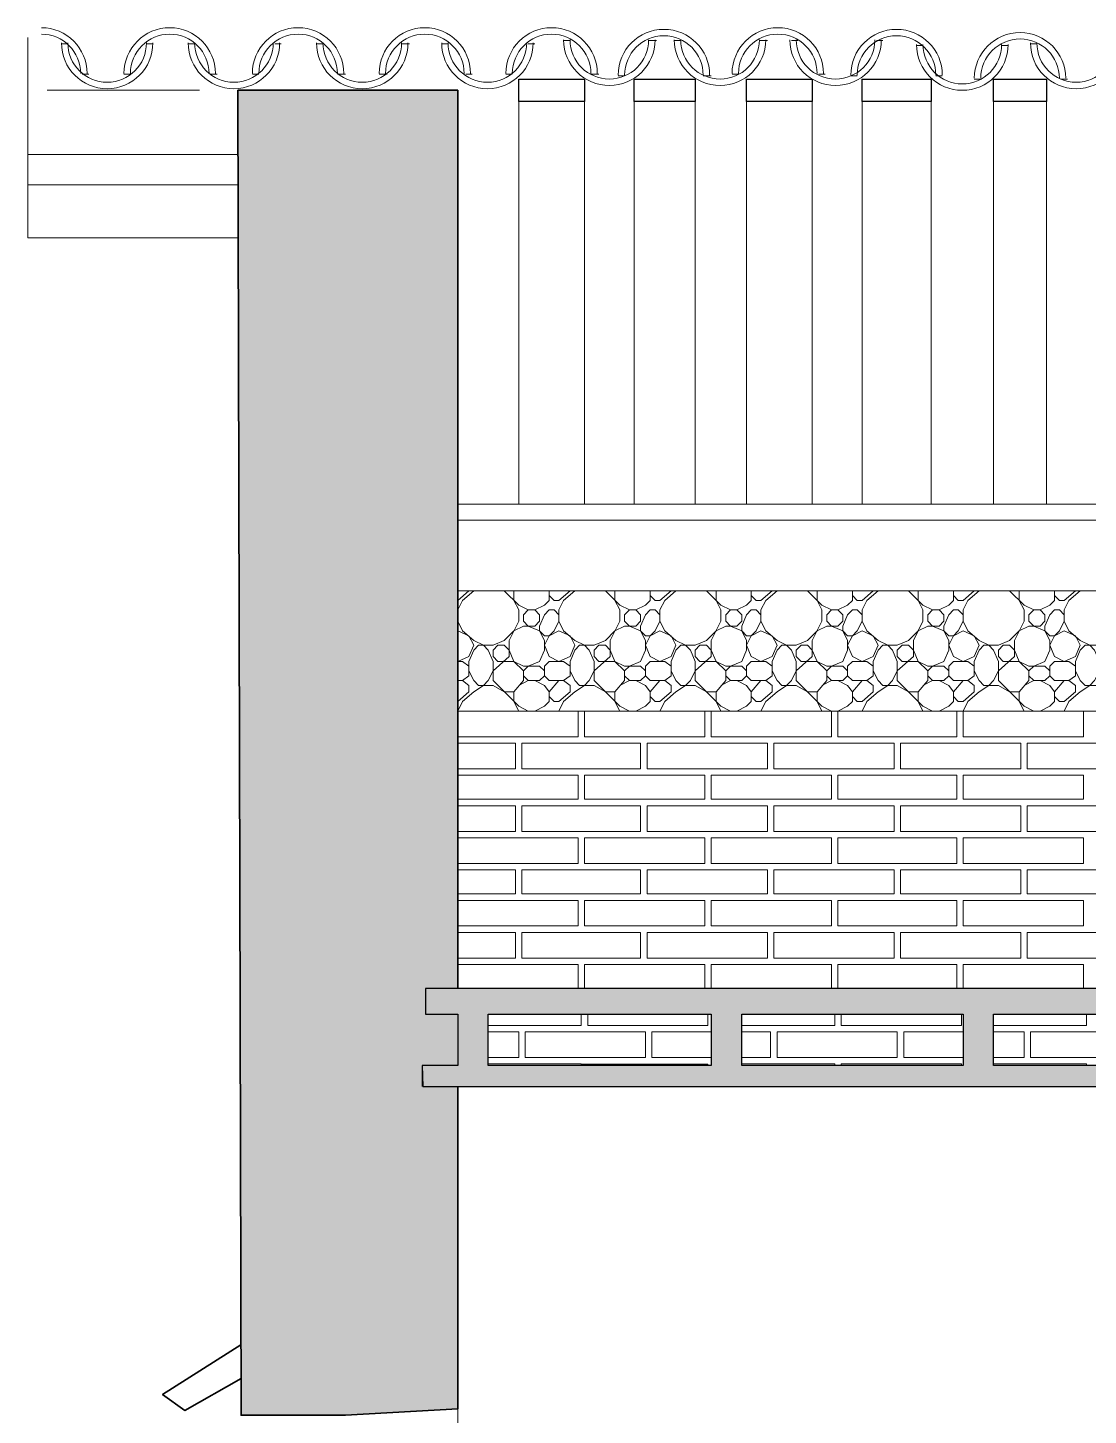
# Model space of a CAD drawing. Header units: millimetres. Extents: x 522330 to 539110, y -796875 to -790495.
# Drawn here: x 522626 to 524726, y -793246 to -790498 of the extents above; entities that cross this region are included whole.
import ezdxf

# ---------------------------------------------------------------- set-up
doc = ezdxf.new("R2010")
doc.units = ezdxf.units.MM
for name, color, linetype, lineweight in [('A-ALV-___-___-EXI', 250, 'Continuous', 35), ('A-COB-___-___-EXI', 250, 'Continuous', 25), ('A-JAN-___-___-EXI', 250, 'Continuous', 25), ('A-PIS-___-___-EXI', 250, 'Continuous', 25)]:
    doc.layers.add(name, color=color, linetype=linetype, lineweight=lineweight)

msp = doc.modelspace()

# ---------------------------------------------------------------- hatches: boundary and pattern name
at = {"layer": 'A-ALV-___-___-EXI'}
h = msp.add_hatch(color=11, dxfattribs=at)
h.paths.add_polyline_path([(536442.5, -795696.4), (536884.2, -795696.4), (536884.2, -794733.6), (536690.3, -794733.6), (536442.5, -794743.1), (536442.5, -795693.3)])
h.paths.add_polyline_path([(523051.7, -795674.2), (523493.4, -795674.2), (523477.5, -794733.6), (523258.2, -794679.6), (523051.7, -794679.6), (523051.7, -794983.5)])
h.paths.add_polyline_path([(523255.1, -793246.4), (523477.5, -793233.7), (523477.5, -792595), (523407.6, -792595), (523408.1, -792553.7), (523477.5, -792553.7), (523477.5, -792452), (523413.9, -792452), (523413.9, -792401.2), (523477.5, -792401.2), (523477.5, -790621.7), (523042.2, -790621.7), (523048.5, -793246.4)])
h.paths.add_polyline_path([(536687.2, -793230.6), (536884.2, -793230.6), (536861.9, -790618.5), (536480.6, -790618.5), (536480.6, -792401.2), (536560.1, -792401.2), (536560.1, -792452), (536455.2, -792452), (536455.2, -792553.7), (536556.9, -792553.7), (536556.9, -792595), (536442.5, -792595), (536442.5, -793122.5), (536684, -793132)])
h.paths.add_polyline_path([(531977.8, -793192.4), (532213, -793192.4), (532422.7, -793176.5), (532422.7, -792595), (532324.2, -792595), (532324.9, -792553.7), (532394.1, -792553.7), (532394.1, -792452), (532327.4, -792452), (532327.5, -792401.2), (532394.1, -792401.2), (532394.1, -790643.9), (531984.2, -790643.9), (531979.5, -792538.7)])
h.paths.add_polyline_path([(527970.8, -793182.9), (527970.8, -792595), (527865.9, -792595), (527865.9, -792553.7), (527869.1, -792553.7), (527869.1, -792404.4), (527935.8, -792404.4), (527929.4, -790643.9), (527548.1, -790643.9), (527532.2, -792401.2), (527593.2, -792401.2), (527592.6, -792452), (527541.8, -792452), (527541.8, -792553.7), (527602.1, -792553.7), (527602.1, -792595), (527532.2, -792595), (527532.2, -793170.2), (527726.1, -793182.9)])
at = {"layer": 'A-PIS-___-___-EXI', "true_color": 0xc19a82}
h = msp.add_hatch(color=33, dxfattribs=at)
h.paths.add_polyline_path([(527602.1, -792595), (527602.1, -792553.7), (527541.8, -792553.7), (527541.8, -792452), (527593.2, -792452), (527593.2, -792401.2), (523413.9, -792401.2), (523413.9, -792452), (523477.5, -792452), (523477.5, -792553.7), (523407.4, -792553.7), (523408.1, -792595), (527488.6, -792595)])
h.paths.add_polyline_path([(523979.6, -792553.7), (523537.9, -792553.7), (523537.9, -792452), (523979.6, -792452), (523979.6, -792538.7)])
h.paths.add_polyline_path([(524538.9, -792553.7), (524538.9, -792452), (524980.6, -792452), (524980.6, -792553.7), (524977.1, -792553.7)])
h.paths.add_polyline_path([(524040, -792553.7), (524040, -792452), (524478.5, -792452), (524478.5, -792553.7)])
h.paths.add_polyline_path([(526041.9, -792553.7), (526041.9, -792452), (526480.4, -792452), (526480.4, -792553.7)])
h.paths.add_polyline_path([(527042.9, -792553.7), (527042.9, -792452), (527481.4, -792452), (527481.4, -792553.7)])
h.paths.add_polyline_path([(526540.8, -792553.7), (526540.8, -792452), (526982.5, -792452), (526982.5, -792553.7)])
h.paths.add_polyline_path([(525479.4, -792553.7), (525040.9, -792553.7), (525040.9, -792452), (525479.4, -792452), (525479.4, -792538.7)])
h.paths.add_polyline_path([(525981.5, -792553.7), (525539.8, -792553.7), (525539.8, -792452), (525981.5, -792452), (525981.5, -792538.7)])

# ---------------------------------------------------------------- linework, layer by layer
at = {"layer": 'A-ALV-___-___-EXI', "color": 18, "lineweight": 9}
msp.add_line((523477.5, -791613.1), (525943.4, -791613.1), dxfattribs=at)
at = {"layer": 'A-ALV-___-___-EXI', "color": 251, "lineweight": 9}
for p, q in [((523477.5, -791632.2), (523499.7, -791613.1)), ((523817.5, -791651.2), (523830.2, -791651.2)), ((524017.7, -791651.2), (524030.4, -791651.2)), ((523598.3, -791800.6), (523617.3, -791791.1)), ((523798.4, -791800.6), (523817.5, -791791.1)), ((523998.6, -791800.6), (524017.7, -791791.1)), ((524198.8, -791800.6), (524217.9, -791791.1)), ((524399, -791800.6), (524418.1, -791791.1)), ((524599.2, -791800.6), (524618.3, -791791.1))]:
    msp.add_line(p, q, dxfattribs=at)
at = {"layer": 'A-ALV-___-___-EXI', "color": 252, "lineweight": 9}
msp.add_line((523537.9, -792550.5), (523722.2, -792550.5), dxfattribs=at)
at = {"layer": 'A-ALV-___-___-EXI'}
for points in [[(523477.5, -792401.2), (523477.5, -790621.7), (523042.2, -790621.7), (523048.5, -793246.4), (523255.1, -793246.4)], [(523255.1, -793246.4), (523477.5, -793233.7), (523477.5, -792595)]]:
    msp.add_lwpolyline(points, dxfattribs=at)
at = {"layer": 'A-ALV-___-___-EXI', "color": 251, "lineweight": 9, "flags": 128}
for points in [[(523477.5, -791651.2), (523487, -791632.2), (523509.3, -791613.1)], [(525943.4, -791851.4), (523477.5, -791851.4), (523487, -791832.4), (523509.3, -791813.3), (523528.3, -791800.6), (523537.9, -791791.1), (523547.4, -791772), (523579.2, -791743.4), (523579.2, -791711.6), (523598.3, -791673.5), (523598.3, -791651.2), (523588.7, -791632.2), (523588.7, -791613.1)], [(523569.7, -791613.1), (523598.3, -791641.7), (523617.3, -791651.2), (523630, -791651.2), (523649.1, -791641.7), (523658.6, -791632.2), (523658.6, -791613.1)], [(523607.8, -791781.5), (523617.3, -791791.1), (523639.6, -791791.1), (523649.1, -791781.5), (523658.6, -791791.1), (523687.2, -791791.1), (523699.9, -791781.5), (523699.9, -791752.9), (523709.5, -791730.7), (523719, -791721.2), (523747.6, -791721.2), (523769.9, -791711.6), (523788.9, -791692.6), (523808, -791683), (523830.2, -791683), (523839.8, -791673.5), (523839.8, -791660.8), (523830.2, -791651.2), (523849.3, -791641.7), (523858.8, -791632.2), (523858.8, -791613.1)], [(523677.7, -791660.8), (523668.2, -791651.2), (523658.6, -791651.2), (523649.1, -791660.8), (523639.6, -791683), (523639.6, -791692.6), (523649.1, -791702.1), (523658.6, -791702.1), (523668.2, -791692.6), (523677.7, -791673.5), (523677.7, -791651.2), (523687.2, -791632.2), (523709.5, -791613.1)], [(523658.6, -791622.6), (523668.2, -791632.2), (523677.7, -791632.2), (523699.9, -791613.1)], [(523677.7, -791851.4), (523687.2, -791832.4), (523709.5, -791813.3), (523728.5, -791800.6), (523738.1, -791791.1), (523747.6, -791772), (523779.4, -791743.4), (523779.4, -791711.6), (523798.4, -791673.5), (523798.4, -791651.2), (523788.9, -791632.2), (523788.9, -791613.1)], [(523788.9, -791813.3), (523808, -791791.1), (523808, -791772), (523817.5, -791762.5), (523839.8, -791752.9), (523849.3, -791730.7), (523849.3, -791711.6), (523839.8, -791692.6), (523817.5, -791683), (523808, -791673.5), (523808, -791660.8), (523817.5, -791651.2), (523798.4, -791641.7), (523769.9, -791613.1)], [(523808, -791781.5), (523817.5, -791791.1), (523839.8, -791791.1), (523849.3, -791781.5), (523858.8, -791791.1), (523887.4, -791791.1), (523900.1, -791781.5), (523900.1, -791752.9), (523909.7, -791730.7), (523919.2, -791721.2), (523947.8, -791721.2), (523970, -791711.6), (523989.1, -791692.6), (524008.2, -791683), (524030.4, -791683), (524040, -791673.5), (524040, -791660.8), (524030.4, -791651.2), (524049.5, -791641.7), (524059, -791632.2), (524059, -791613.1)], [(523909.7, -791613.1), (523887.4, -791632.2), (523877.9, -791651.2), (523877.9, -791673.5), (523868.4, -791692.6), (523858.8, -791702.1), (523849.3, -791702.1), (523839.8, -791692.6), (523839.8, -791683), (523849.3, -791660.8), (523858.8, -791651.2), (523868.4, -791651.2), (523877.9, -791660.8)], [(523858.8, -791622.6), (523868.4, -791632.2), (523877.9, -791632.2), (523900.1, -791613.1)], [(523877.9, -791851.4), (523887.4, -791832.4), (523909.7, -791813.3), (523928.7, -791800.6), (523938.3, -791791.1), (523947.8, -791772), (523979.6, -791743.4), (523979.6, -791711.6), (523998.6, -791673.5), (523998.6, -791651.2), (523989.1, -791632.2), (523989.1, -791613.1)], [(523989.1, -791813.3), (524008.2, -791791.1), (524008.2, -791772), (524017.7, -791762.5), (524040, -791752.9), (524049.5, -791730.7), (524049.5, -791711.6), (524040, -791692.6), (524017.7, -791683), (524008.2, -791673.5), (524008.2, -791660.8), (524017.7, -791651.2), (523998.6, -791641.7), (523970, -791613.1)], [(524109.9, -791613.1), (524087.6, -791632.2), (524078.1, -791651.2), (524078.1, -791673.5), (524068.6, -791692.6), (524059, -791702.1), (524049.5, -791702.1), (524040, -791692.6), (524040, -791683), (524049.5, -791660.8), (524059, -791651.2), (524068.6, -791651.2), (524078.1, -791660.8)], [(524059, -791622.6), (524068.6, -791632.2), (524078.1, -791632.2), (524100.3, -791613.1)], [(524078.1, -791851.4), (524087.6, -791832.4), (524109.9, -791813.3), (524128.9, -791800.6), (524138.5, -791791.1), (524148, -791772), (524179.8, -791743.4), (524179.8, -791711.6), (524198.8, -791673.5), (524198.8, -791651.2), (524189.3, -791632.2), (524189.3, -791613.1)], [(524310.1, -791613.1), (524287.8, -791632.2), (524278.3, -791651.2), (524278.3, -791673.5), (524268.7, -791692.6), (524259.2, -791702.1), (524249.7, -791702.1), (524240.1, -791692.6), (524217.9, -791683), (524208.4, -791673.5), (524208.4, -791660.8), (524217.9, -791651.2), (524198.8, -791641.7), (524170.2, -791613.1)], [(524217.9, -791651.2), (524230.6, -791651.2), (524249.7, -791641.7), (524259.2, -791632.2), (524259.2, -791613.1)], [(524249.7, -791781.5), (524259.2, -791791.1), (524287.8, -791791.1), (524300.5, -791781.5), (524300.5, -791752.9), (524310.1, -791730.7), (524319.6, -791721.2), (524348.2, -791721.2), (524370.4, -791711.6), (524389.5, -791692.6), (524408.6, -791683), (524430.8, -791683), (524440.3, -791673.5), (524440.3, -791660.8), (524430.8, -791651.2), (524449.9, -791641.7), (524459.4, -791632.2), (524459.4, -791613.1)], [(524259.2, -791622.6), (524268.7, -791632.2), (524278.3, -791632.2), (524300.5, -791613.1)], [(524278.3, -791851.4), (524287.8, -791832.4), (524310.1, -791813.3), (524329.1, -791800.6), (524338.7, -791791.1), (524348.2, -791772), (524380, -791743.4), (524380, -791711.6), (524399, -791673.5), (524399, -791651.2), (524389.5, -791632.2), (524389.5, -791613.1)], [(524430.8, -791651.2), (524418.1, -791651.2), (524399, -791641.7), (524370.4, -791613.1)], [(524478.5, -791660.8), (524468.9, -791651.2), (524459.4, -791651.2), (524449.9, -791660.8), (524440.3, -791683), (524440.3, -791692.6), (524449.9, -791702.1), (524459.4, -791702.1), (524468.9, -791692.6), (524478.5, -791673.5), (524478.5, -791651.2), (524488, -791632.2), (524510.3, -791613.1)], [(524459.4, -791622.6), (524468.9, -791632.2), (524478.5, -791632.2), (524500.7, -791613.1)], [(524716.8, -791851.4), (524716.8, -791902.3), (524478.5, -791902.3), (524478.5, -791851.4), (524488, -791832.4), (524510.3, -791813.3), (524529.3, -791800.6), (524538.9, -791791.1), (524548.4, -791772), (524580.2, -791743.4), (524580.2, -791711.6), (524599.2, -791673.5), (524599.2, -791651.2), (524589.7, -791632.2), (524589.7, -791613.1)], [(524570.6, -791613.1), (524599.2, -791641.7), (524618.3, -791651.2), (524631, -791651.2), (524650.1, -791641.7), (524659.6, -791632.2), (524659.6, -791613.1)], [(524608.8, -791781.5), (524618.3, -791791.1), (524640.5, -791791.1), (524650.1, -791781.5), (524659.6, -791791.1), (524688.2, -791791.1), (524700.9, -791781.5), (524700.9, -791752.9), (524710.4, -791730.7), (524720, -791721.2), (524748.6, -791721.2), (524770.8, -791711.6), (524789.9, -791692.6), (524809, -791683), (524831.2, -791683), (524840.7, -791673.5), (524840.7, -791660.8), (524831.2, -791651.2), (524850.3, -791641.7), (524859.8, -791632.2), (524859.8, -791613.1)], [(524678.7, -791660.8), (524669.1, -791651.2), (524659.6, -791651.2), (524650.1, -791660.8), (524640.5, -791683), (524640.5, -791692.6), (524650.1, -791702.1), (524659.6, -791702.1), (524669.1, -791692.6), (524678.7, -791673.5), (524678.7, -791651.2), (524688.2, -791632.2), (524710.4, -791613.1)], [(524659.6, -791622.6), (524669.1, -791632.2), (524678.7, -791632.2), (524700.9, -791613.1)], [(524678.7, -791851.4), (524688.2, -791832.4), (524710.4, -791813.3), (524729.5, -791800.6), (524739, -791791.1), (524748.6, -791772), (524780.4, -791743.4), (524780.4, -791711.6), (524799.4, -791673.5), (524799.4, -791651.2), (524789.9, -791632.2), (524789.9, -791613.1)], [(523477.5, -791791.1), (523487, -791791.1), (523499.7, -791781.5), (523499.7, -791752.9), (523509.3, -791730.7), (523518.8, -791721.2), (523547.4, -791721.2), (523569.7, -791711.6), (523588.7, -791692.6), (523607.8, -791683), (523630, -791683), (523639.6, -791673.5), (523639.6, -791660.8), (523630, -791651.2)], [(523588.7, -791813.3), (523607.8, -791791.1), (523607.8, -791772), (523617.3, -791762.5), (523639.6, -791752.9), (523649.1, -791730.7), (523649.1, -791711.6), (523639.6, -791692.6), (523617.3, -791683), (523607.8, -791673.5), (523607.8, -791660.8), (523617.3, -791651.2)], [(524008.2, -791781.5), (524017.7, -791791.1), (524040, -791791.1), (524049.5, -791781.5), (524059, -791791.1), (524087.6, -791791.1), (524100.3, -791781.5), (524100.3, -791752.9), (524109.9, -791730.7), (524119.4, -791721.2), (524148, -791721.2), (524170.2, -791711.6), (524189.3, -791692.6), (524208.4, -791683), (524230.6, -791683), (524240.1, -791673.5), (524240.1, -791660.8), (524230.6, -791651.2)], [(524189.3, -791813.3), (524208.4, -791791.1), (524208.4, -791772), (524217.9, -791762.5), (524240.1, -791752.9), (524249.7, -791730.7), (524249.7, -791711.6), (524240.1, -791692.6), (524240.1, -791683), (524249.7, -791660.8), (524259.2, -791651.2), (524268.7, -791651.2), (524278.3, -791660.8)], [(524389.5, -791813.3), (524408.6, -791791.1), (524408.6, -791772), (524418.1, -791762.5), (524440.3, -791752.9), (524449.9, -791730.7), (524449.9, -791711.6), (524440.3, -791692.6), (524418.1, -791683), (524408.6, -791673.5), (524408.6, -791660.8), (524418.1, -791651.2)], [(524408.6, -791781.5), (524418.1, -791791.1), (524440.3, -791791.1), (524449.9, -791781.5), (524459.4, -791791.1), (524488, -791791.1), (524500.7, -791781.5), (524500.7, -791752.9), (524510.3, -791730.7), (524519.8, -791721.2), (524548.4, -791721.2), (524570.6, -791711.6), (524589.7, -791692.6), (524608.8, -791683), (524631, -791683), (524640.5, -791673.5), (524640.5, -791660.8), (524631, -791651.2)], [(524589.7, -791813.3), (524608.8, -791791.1), (524608.8, -791772), (524618.3, -791762.5), (524640.5, -791752.9), (524650.1, -791730.7), (524650.1, -791711.6), (524640.5, -791692.6), (524618.3, -791683), (524608.8, -791673.5), (524608.8, -791660.8), (524618.3, -791651.2)], [(523617.3, -791851.4), (523598.3, -791841.9), (523547.4, -791791.1), (523547.4, -791752.9), (523537.9, -791730.7), (523528.3, -791721.2), (523509.3, -791711.6), (523487, -791692.6), (523477.5, -791673.5)], [(523817.5, -791851.4), (523798.4, -791841.9), (523747.6, -791791.1), (523747.6, -791752.9), (523738.1, -791730.7), (523728.5, -791721.2), (523709.5, -791711.6), (523687.2, -791692.6), (523677.7, -791673.5)], [(524017.7, -791851.4), (523998.6, -791841.9), (523947.8, -791791.1), (523947.8, -791752.9), (523938.3, -791730.7), (523928.7, -791721.2), (523909.7, -791711.6), (523887.4, -791692.6), (523877.9, -791673.5)], [(523979.6, -791851.4), (523979.6, -791902.3), (524217.9, -791902.3), (524217.9, -791851.4), (524198.8, -791841.9), (524148, -791791.1), (524148, -791752.9), (524138.5, -791730.7), (524128.9, -791721.2), (524109.9, -791711.6), (524087.6, -791692.6), (524078.1, -791673.5)], [(524418.1, -791851.4), (524399, -791841.9), (524348.2, -791791.1), (524348.2, -791752.9), (524338.7, -791730.7), (524329.1, -791721.2), (524310.1, -791711.6), (524287.8, -791692.6), (524278.3, -791673.5)], [(524618.3, -791851.4), (524599.2, -791841.9), (524548.4, -791791.1), (524548.4, -791752.9), (524538.9, -791730.7), (524529.3, -791721.2), (524510.3, -791711.6), (524488, -791692.6), (524478.5, -791673.5)], [(524818.5, -791851.4), (524799.4, -791841.9), (524748.6, -791791.1), (524748.6, -791752.9), (524739, -791730.7), (524729.5, -791721.2), (524710.4, -791711.6), (524688.2, -791692.6), (524678.7, -791673.5)], [(523499.7, -791702.1), (523477.5, -791692.6), (523499.7, -791702.1), (523509.3, -791721.2), (523499.7, -791743.4), (523477.5, -791752.9), (523487, -791752.9), (523499.7, -791762.5)], [(523677.7, -791692.6), (523699.9, -791702.1), (523709.5, -791721.2), (523699.9, -791743.4), (523677.7, -791752.9), (523658.6, -791743.4), (523649.1, -791721.2), (523658.6, -791702.1), (523677.7, -791692.6), (523699.9, -791702.1)], [(523900.1, -791702.1), (523877.9, -791692.6), (523900.1, -791702.1), (523909.7, -791721.2), (523900.1, -791743.4), (523877.9, -791752.9), (523858.8, -791743.4), (523849.3, -791721.2), (523858.8, -791702.1), (523877.9, -791692.6)], [(524078.1, -791692.6), (524100.3, -791702.1), (524109.9, -791721.2), (524100.3, -791743.4), (524078.1, -791752.9), (524059, -791743.4), (524049.5, -791721.2), (524059, -791702.1), (524078.1, -791692.6), (524100.3, -791702.1)], [(524278.3, -791692.6), (524300.5, -791702.1), (524310.1, -791721.2), (524300.5, -791743.4), (524278.3, -791752.9), (524259.2, -791743.4), (524249.7, -791721.2), (524259.2, -791702.1), (524278.3, -791692.6), (524300.5, -791702.1)], [(524478.5, -791692.6), (524500.7, -791702.1), (524510.3, -791721.2), (524500.7, -791743.4), (524478.5, -791752.9), (524459.4, -791743.4), (524449.9, -791721.2), (524459.4, -791702.1), (524478.5, -791692.6), (524500.7, -791702.1)], [(524700.9, -791702.1), (524678.7, -791692.6), (524700.9, -791702.1), (524710.4, -791721.2), (524700.9, -791743.4), (524678.7, -791752.9), (524659.6, -791743.4), (524650.1, -791721.2), (524659.6, -791702.1), (524678.7, -791692.6)], [(523607.8, -791772), (523588.7, -791752.9), (523556.9, -791752.9), (523547.4, -791743.4), (523547.4, -791730.7), (523556.9, -791721.2), (523569.7, -791721.2), (523579.2, -791730.7), (523588.7, -791752.9), (523607.8, -791762.5), (523639.6, -791762.5), (523649.1, -791772)], [(523808, -791772), (523788.9, -791752.9), (523757.1, -791752.9), (523747.6, -791743.4), (523747.6, -791730.7), (523757.1, -791721.2), (523769.9, -791721.2), (523779.4, -791730.7), (523788.9, -791752.9), (523808, -791762.5), (523839.8, -791762.5), (523849.3, -791772)], [(524008.2, -791772), (523989.1, -791752.9), (523957.3, -791752.9), (523947.8, -791743.4), (523947.8, -791730.7), (523957.3, -791721.2), (523970, -791721.2), (523979.6, -791730.7), (523989.1, -791752.9), (524008.2, -791762.5), (524040, -791762.5), (524049.5, -791772)], [(524208.4, -791772), (524189.3, -791752.9), (524157.5, -791752.9), (524148, -791743.4), (524148, -791730.7), (524157.5, -791721.2), (524170.2, -791721.2), (524179.8, -791730.7), (524189.3, -791752.9), (524208.4, -791762.5), (524240.1, -791762.5), (524249.7, -791772)], [(524408.6, -791772), (524389.5, -791752.9), (524357.7, -791752.9), (524348.2, -791743.4), (524348.2, -791730.7), (524357.7, -791721.2), (524370.4, -791721.2), (524380, -791730.7), (524389.5, -791752.9), (524408.6, -791762.5), (524440.3, -791762.5), (524449.9, -791772)], [(524608.8, -791772), (524589.7, -791752.9), (524557.9, -791752.9), (524548.4, -791743.4), (524548.4, -791730.7), (524557.9, -791721.2), (524570.6, -791721.2), (524580.2, -791730.7), (524589.7, -791752.9), (524608.8, -791762.5), (524640.5, -791762.5), (524650.1, -791772)], [(523649.1, -791781.5), (523649.1, -791762.5), (523658.6, -791752.9), (523687.2, -791752.9), (523699.9, -791762.5)], [(523849.3, -791781.5), (523849.3, -791762.5), (523858.8, -791752.9), (523887.4, -791752.9), (523900.1, -791762.5)], [(524049.5, -791781.5), (524049.5, -791762.5), (524059, -791752.9), (524087.6, -791752.9), (524100.3, -791762.5)], [(524208.4, -791781.5), (524217.9, -791791.1), (524240.1, -791791.1), (524249.7, -791781.5), (524249.7, -791762.5), (524259.2, -791752.9), (524287.8, -791752.9), (524300.5, -791762.5)], [(524449.9, -791781.5), (524449.9, -791762.5), (524459.4, -791752.9), (524488, -791752.9), (524500.7, -791762.5)], [(524650.1, -791781.5), (524650.1, -791762.5), (524659.6, -791752.9), (524688.2, -791752.9), (524700.9, -791762.5)], [(523477.5, -791832.4), (523499.7, -791813.3), (523499.7, -791800.6), (523487, -791791.1)], [(523499.7, -791772), (523509.3, -791791.1), (523518.8, -791800.6), (523547.4, -791800.6), (523569.7, -791813.3), (523588.7, -791813.3), (523588.7, -791832.4), (523598.3, -791851.4)], [(523630, -791851.4), (523649.1, -791841.9), (523658.6, -791832.4), (523658.6, -791813.3), (523677.7, -791791.1)], [(523658.6, -791813.3), (523649.1, -791800.6), (523630, -791791.1)], [(523658.6, -791822.8), (523668.2, -791832.4), (523677.7, -791832.4), (523699.9, -791813.3), (523699.9, -791800.6), (523687.2, -791791.1)], [(523699.9, -791772), (523709.5, -791791.1), (523719, -791800.6), (523747.6, -791800.6), (523769.9, -791813.3), (523788.9, -791813.3), (523788.9, -791832.4), (523798.4, -791851.4)], [(523830.2, -791851.4), (523849.3, -791841.9), (523858.8, -791832.4), (523858.8, -791813.3), (523877.9, -791791.1)], [(523858.8, -791813.3), (523849.3, -791800.6), (523830.2, -791791.1)], [(523858.8, -791822.8), (523868.4, -791832.4), (523877.9, -791832.4), (523900.1, -791813.3), (523900.1, -791800.6), (523887.4, -791791.1)], [(523900.1, -791772), (523909.7, -791791.1), (523919.2, -791800.6), (523947.8, -791800.6), (523970, -791813.3), (523989.1, -791813.3), (523989.1, -791832.4), (523998.6, -791851.4)], [(524030.4, -791851.4), (524049.5, -791841.9), (524059, -791832.4), (524059, -791813.3), (524078.1, -791791.1)], [(524059, -791813.3), (524049.5, -791800.6), (524030.4, -791791.1)], [(524059, -791822.8), (524068.6, -791832.4), (524078.1, -791832.4), (524100.3, -791813.3), (524100.3, -791800.6), (524087.6, -791791.1)], [(524100.3, -791772), (524109.9, -791791.1), (524119.4, -791800.6), (524148, -791800.6), (524170.2, -791813.3), (524189.3, -791813.3), (524189.3, -791832.4), (524198.8, -791851.4)], [(524465.8, -791851.4), (524465.8, -791902.3), (524230.6, -791902.3), (524230.6, -791851.4), (524249.7, -791841.9), (524259.2, -791832.4), (524259.2, -791813.3), (524278.3, -791791.1)], [(524259.2, -791813.3), (524249.7, -791800.6), (524230.6, -791791.1)], [(524259.2, -791822.8), (524268.7, -791832.4), (524278.3, -791832.4), (524300.5, -791813.3), (524300.5, -791800.6), (524287.8, -791791.1)], [(524300.5, -791772), (524310.1, -791791.1), (524319.6, -791800.6), (524348.2, -791800.6), (524370.4, -791813.3), (524389.5, -791813.3), (524389.5, -791832.4), (524399, -791851.4)], [(524430.8, -791851.4), (524449.9, -791841.9), (524459.4, -791832.4), (524459.4, -791813.3), (524478.5, -791791.1)], [(524459.4, -791813.3), (524449.9, -791800.6), (524430.8, -791791.1)], [(524459.4, -791822.8), (524468.9, -791832.4), (524478.5, -791832.4), (524500.7, -791813.3), (524500.7, -791800.6), (524488, -791791.1)], [(524500.7, -791772), (524510.3, -791791.1), (524519.8, -791800.6), (524548.4, -791800.6), (524570.6, -791813.3), (524589.7, -791813.3), (524589.7, -791832.4), (524599.2, -791851.4)], [(524631, -791851.4), (524650.1, -791841.9), (524659.6, -791832.4), (524659.6, -791813.3), (524678.7, -791791.1)], [(524659.6, -791813.3), (524650.1, -791800.6), (524631, -791791.1)], [(524659.6, -791822.8), (524669.1, -791832.4), (524678.7, -791832.4), (524700.9, -791813.3), (524700.9, -791800.6), (524688.2, -791791.1)], [(524700.9, -791772), (524710.4, -791791.1), (524720, -791800.6), (524748.6, -791800.6), (524770.8, -791813.3), (524789.9, -791813.3), (524789.9, -791832.4), (524799.4, -791851.4)]]:
    msp.add_lwpolyline(points, dxfattribs=at)
at = {"layer": 'A-ALV-___-___-EXI', "color": 252, "lineweight": 9, "flags": 128}
for points in [[(523477.5, -791902.3), (523715.8, -791902.3), (523715.8, -791851.4)], [(523728.5, -791851.4), (523728.5, -791902.3), (523966.9, -791902.3), (523966.9, -791851.4)], [(523477.5, -791915), (523591.9, -791915), (523591.9, -791965.8), (523477.5, -791965.8)], [(523477.5, -791978.5), (523715.8, -791978.5), (523715.8, -792026.2), (523477.5, -792026.2)], [(523477.5, -792038.9), (523591.9, -792038.9), (523591.9, -792089.8), (523477.5, -792089.8)], [(523477.5, -792102.5), (523715.8, -792102.5), (523715.8, -792153.3), (523477.5, -792153.3)], [(523477.5, -792166), (523591.9, -792166), (523591.9, -792213.7), (523477.5, -792213.7)], [(523477.5, -792226.4), (523715.8, -792226.4), (523715.8, -792277.2), (523477.5, -792277.2)], [(523477.5, -792290), (523591.9, -792290), (523591.9, -792340.8), (523477.5, -792340.8)], [(523477.5, -792353.5), (523715.8, -792353.5), (523715.8, -792401.2)], [(523728.5, -792401.2), (523728.5, -792353.5), (523966.9, -792353.5), (523966.9, -792401.2)], [(523979.6, -792401.2), (523979.6, -792353.5), (524217.9, -792353.5), (524217.9, -792401.2)], [(524230.6, -792401.2), (524230.6, -792353.5), (524465.8, -792353.5), (524465.8, -792401.2)], [(524478.5, -792401.2), (524478.5, -792353.5), (524716.8, -792353.5), (524716.8, -792401.2)], [(523537.9, -792474.3), (523722.2, -792474.3), (523722.2, -792452)], [(523734.9, -792452), (523734.9, -792474.3), (523973.2, -792474.3), (523973.2, -792452)], [(524040, -792474.3), (524224.3, -792474.3), (524224.3, -792452)], [(524237, -792452), (524237, -792474.3), (524475.3, -792474.3), (524475.3, -792452)], [(524538.9, -792474.3), (524723.2, -792474.3), (524723.2, -792452)], [(523537.9, -792487), (523598.3, -792487), (523598.3, -792537.8), (523537.9, -792537.8)], [(523979.6, -792537.8), (523862, -792537.8), (523862, -792487), (523979.6, -792487)], [(524040, -792487), (524097.2, -792487), (524097.2, -792537.8), (524040, -792537.8)], [(524478.5, -792537.8), (524360.9, -792537.8), (524360.9, -792487), (524478.5, -792487)], [(524538.9, -792487), (524599.2, -792487), (524599.2, -792537.8), (524538.9, -792537.8)], [(523721.2, -792550.6), (523973.2, -792550.6), (523973.2, -792553.7)], [(524040, -792550.5), (524224.3, -792550.5), (524224.3, -792553.7)], [(524237, -792553.7), (524237, -792550.5), (524475.3, -792550.5), (524475.3, -792553.7)], [(524538.9, -792550.5), (524723.2, -792550.5), (524723.2, -792553.7)]]:
    msp.add_lwpolyline(points, dxfattribs=at)
for points in [[(523839.8, -791915), (523839.8, -791965.8), (523604.6, -791965.8), (523604.6, -791915)], [(524090.8, -791915), (524090.8, -791965.8), (523852.5, -791965.8), (523852.5, -791915)], [(524341.8, -791915), (524341.8, -791965.8), (524103.5, -791965.8), (524103.5, -791915)], [(524592.9, -791915), (524592.9, -791965.8), (524354.5, -791965.8), (524354.5, -791915)], [(524840.7, -791915), (524840.7, -791965.8), (524605.6, -791965.8), (524605.6, -791915)], [(523966.9, -791978.5), (523966.9, -792026.2), (523728.5, -792026.2), (523728.5, -791978.5)], [(524217.9, -791978.5), (524217.9, -792026.2), (523979.6, -792026.2), (523979.6, -791978.5)], [(524465.8, -791978.5), (524465.8, -792026.2), (524230.6, -792026.2), (524230.6, -791978.5)], [(524716.8, -791978.5), (524716.8, -792026.2), (524478.5, -792026.2), (524478.5, -791978.5)], [(523839.8, -792038.9), (523839.8, -792089.8), (523604.6, -792089.8), (523604.6, -792038.9)], [(524090.8, -792038.9), (524090.8, -792089.8), (523852.5, -792089.8), (523852.5, -792038.9)], [(524341.8, -792038.9), (524341.8, -792089.8), (524103.5, -792089.8), (524103.5, -792038.9)], [(524592.9, -792038.9), (524592.9, -792089.8), (524354.5, -792089.8), (524354.5, -792038.9)], [(524840.7, -792038.9), (524840.7, -792089.8), (524605.6, -792089.8), (524605.6, -792038.9)], [(523966.9, -792102.5), (523966.9, -792153.3), (523728.5, -792153.3), (523728.5, -792102.5)], [(524217.9, -792102.5), (524217.9, -792153.3), (523979.6, -792153.3), (523979.6, -792102.5)], [(524465.8, -792102.5), (524465.8, -792153.3), (524230.6, -792153.3), (524230.6, -792102.5)], [(524716.8, -792102.5), (524716.8, -792153.3), (524478.5, -792153.3), (524478.5, -792102.5)], [(523839.8, -792166), (523839.8, -792213.7), (523604.6, -792213.7), (523604.6, -792166)], [(524090.8, -792166), (524090.8, -792213.7), (523852.5, -792213.7), (523852.5, -792166)], [(524341.8, -792166), (524341.8, -792213.7), (524103.5, -792213.7), (524103.5, -792166)], [(524592.9, -792166), (524592.9, -792213.7), (524354.5, -792213.7), (524354.5, -792166)], [(524840.7, -792166), (524840.7, -792213.7), (524605.6, -792213.7), (524605.6, -792166)], [(523966.9, -792226.4), (523966.9, -792277.2), (523728.5, -792277.2), (523728.5, -792226.4)], [(524217.9, -792226.4), (524217.9, -792277.2), (523979.6, -792277.2), (523979.6, -792226.4)], [(524465.8, -792226.4), (524465.8, -792277.2), (524230.6, -792277.2), (524230.6, -792226.4)], [(524716.8, -792226.4), (524716.8, -792277.2), (524478.5, -792277.2), (524478.5, -792226.4)], [(523839.8, -792290), (523839.8, -792340.8), (523604.6, -792340.8), (523604.6, -792290)], [(524090.8, -792290), (524090.8, -792340.8), (523852.5, -792340.8), (523852.5, -792290)], [(524341.8, -792290), (524341.8, -792340.8), (524103.5, -792340.8), (524103.5, -792290)], [(524592.9, -792290), (524592.9, -792340.8), (524354.5, -792340.8), (524354.5, -792290)], [(524840.7, -792290), (524840.7, -792340.8), (524605.6, -792340.8), (524605.6, -792290)], [(523849.3, -792487), (523849.3, -792537.8), (523611, -792537.8), (523611, -792487)], [(524348.2, -792487), (524348.2, -792537.8), (524109.9, -792537.8), (524109.9, -792487)], [(524850.3, -792487), (524850.3, -792537.8), (524611.9, -792537.8), (524611.9, -792487)]]:
    msp.add_lwpolyline(points, close=True, dxfattribs=at)
at = {"layer": 'A-COB-___-___-EXI', "color": 18, "lineweight": 9}
for p, q in [((523699.9, -790523.2), (523687.2, -790523.2)), ((523855.6, -790523.2), (523871.5, -790523.2)), ((523919.2, -790523.2), (523906.5, -790523.2)), ((524074.9, -790523.2), (524090.8, -790523.2)), ((524151.2, -790523.2), (524138.5, -790523.2)), ((524306.9, -790523.2), (524319.6, -790523.2)), ((522705.3, -790529.5), (522692.6, -790529.5)), ((522861, -790529.5), (522873.7, -790529.5)), ((522956.4, -790529.5), (522943.7, -790529.5)), ((523115.2, -790529.5), (523128, -790529.5)), ((523210.6, -790529.5), (523197.9, -790529.5)), ((523366.3, -790529.5), (523382.2, -790529.5)), ((523458.4, -790529.5), (523445.7, -790529.5)), ((523617.3, -790529.5), (523630, -790529.5)), ((524399, -790532.7), (524386.3, -790532.7)), ((524554.7, -790532.7), (524567.5, -790532.7)), ((524624.6, -790529.5), (524611.9, -790529.5)), ((522733.9, -790589.9), (522746.6, -790589.9)), ((522829.3, -790589.9), (522816.5, -790589.9)), ((522988.1, -790589.9), (523000.8, -790589.9)), ((523083.5, -790589.9), (523070.8, -790589.9)), ((523239.2, -790589.9), (523255.1, -790589.9)), ((523337.7, -790589.9), (523321.8, -790589.9)), ((523493.4, -790589.9), (523506.1, -790589.9)), ((523585.5, -790589.9), (523572.8, -790589.9)), ((523741.3, -790589.9), (523757.1, -790589.9)), ((523808, -790593.1), (523795.3, -790593.1)), ((523963.7, -790593.1), (523979.6, -790593.1)), ((524033.6, -790589.9), (524020.9, -790589.9)), ((524192.5, -790589.9), (524205.2, -790589.9)), ((524268.7, -790593.1), (524256, -790593.1)), ((524424.5, -790593.1), (524437.2, -790593.1)), ((524513.4, -790599.4), (524500.7, -790599.4)), ((524672.3, -790599.4), (524685, -790599.4)), ((522965.9, -790621.7), (522664, -790621.7)), ((523477.5, -791441.5), (527540.9, -791441.5)), ((527540.6, -791473.3), (523477.5, -791473.3))]:
    msp.add_line(p, q, dxfattribs=at)
at = {"layer": 'A-COB-___-___-EXI', "color": 18, "lineweight": 9, "flags": 128}
for points in [[(522625.9, -790516.8), (522625.9, -790914), (523042.9, -790914)], [(523598.3, -791441.5), (523598.3, -790643.9), (523728.5, -790643.9), (523728.5, -791441.5)], [(523827, -791441.5), (523827, -790643.9), (523947.8, -790643.9), (523947.8, -791441.5)], [(524049.5, -791441.5), (524049.5, -790643.9), (524179.8, -790643.9), (524179.8, -791441.5)], [(524278.3, -791441.5), (524278.3, -790643.9), (524414.9, -790643.9), (524414.9, -791441.5)], [(523042.6, -790809.2), (522625.9, -790809.2), (522625.9, -790748.8), (523042.5, -790748.8)]]:
    msp.add_lwpolyline(points, dxfattribs=at)
at = {"layer": 'A-COB-___-___-EXI', "color": 248, "lineweight": 25, "flags": 128}
for points in [[(523598.3, -790599.4), (523728.5, -790599.4), (523728.5, -790643.9), (523598.3, -790643.9)], [(523827, -790599.4), (523947.8, -790599.4), (523947.8, -790643.9), (523827, -790643.9)], [(524049.5, -790599.4), (524179.8, -790599.4), (524179.8, -790643.9), (524049.5, -790643.9)], [(524278.3, -790599.4), (524414.9, -790599.4), (524414.9, -790643.9), (524278.3, -790643.9)], [(524538.9, -790599.4), (524643.7, -790599.4), (524643.7, -790643.9), (524538.9, -790643.9)]]:
    msp.add_lwpolyline(points, close=True, dxfattribs=at)
at = {"layer": 'A-COB-___-___-EXI', "color": 18, "lineweight": 9, "flags": 128}
for points in [[(523728.5, -790643.9), (523598.3, -790643.9), (523598.3, -791441.5), (523728.5, -791441.5)], [(523947.8, -790643.9), (523827, -790643.9), (523827, -791441.5), (523947.8, -791441.5)], [(524179.8, -790643.9), (524049.5, -790643.9), (524049.5, -791441.5), (524179.8, -791441.5)], [(524414.9, -790643.9), (524278.3, -790643.9), (524278.3, -791441.5), (524414.9, -791441.5)], [(524643.7, -790643.9), (524538.9, -790643.9), (524538.9, -791441.5), (524643.7, -791441.5)]]:
    msp.add_lwpolyline(points, close=True, dxfattribs=at)
at = {"layer": 'A-COB-___-___-EXI', "color": 18, "lineweight": 9}
for points in [[(522743.5, -790588.3), (522743.5, -790538.3), (522702.9, -790497.7), (522652.9, -790497.7)], [(522730.7, -790588.3), (522730.7, -790545.3), (522695.9, -790510.5), (522652.9, -790510.5)]]:
    msp.add_open_spline(points, degree=3, dxfattribs=at)
for points in [[(522997.7, -790588.3), (522997.7, -790538.3), (522957.1, -790497.7), (522907.1, -790497.7), (522857.1, -790497.7), (522816.5, -790538.3), (522816.5, -790588.3)], [(523251.9, -790588.3), (523251.9, -790538.3), (523211.3, -790497.7), (523161.3, -790497.7), (523111.3, -790497.7), (523070.8, -790538.3), (523070.8, -790588.3)], [(523502.9, -790588.3), (523502.9, -790538.3), (523462.4, -790497.7), (523412.4, -790497.7), (523362.3, -790497.7), (523321.8, -790538.3), (523321.8, -790588.3)], [(523754, -790588.3), (523754, -790538.3), (523713.4, -790497.7), (523663.4, -790497.7), (523613.4, -790497.7), (523572.8, -790538.3), (523572.8, -790588.3)], [(524202, -790588.3), (524202, -790538.3), (524161.5, -790497.7), (524111.5, -790497.7), (524061.4, -790497.7), (524020.9, -790538.3), (524020.9, -790588.3)], [(522985, -790588.3), (522985, -790545.3), (522950.1, -790510.5), (522907.1, -790510.5), (522864.1, -790510.5), (522829.3, -790545.3), (522829.3, -790588.3)], [(523239.2, -790588.3), (523239.2, -790545.3), (523204.3, -790510.5), (523161.3, -790510.5), (523118.3, -790510.5), (523083.5, -790545.3), (523083.5, -790588.3)], [(523490.2, -790588.3), (523490.2, -790545.3), (523455.4, -790510.5), (523412.4, -790510.5), (523369.4, -790510.5), (523334.5, -790545.3), (523334.5, -790588.3)], [(523741.3, -790588.3), (523741.3, -790545.3), (523706.4, -790510.5), (523663.4, -790510.5), (523620.4, -790510.5), (523585.5, -790545.3), (523585.5, -790588.3)], [(523687.2, -790521.6), (523687.2, -790571.6), (523727.8, -790612.1), (523777.8, -790612.1), (523827.8, -790612.1), (523868.4, -790571.6), (523868.4, -790521.6)], [(523699.9, -790521.6), (523699.9, -790564.6), (523734.8, -790599.4), (523777.8, -790599.4), (523820.8, -790599.4), (523855.6, -790564.6), (523855.6, -790521.6)], [(523976.4, -790591.5), (523976.4, -790541.5), (523935.9, -790500.9), (523885.8, -790500.9), (523835.8, -790500.9), (523795.3, -790541.5), (523795.3, -790591.5)], [(523963.7, -790591.5), (523963.7, -790548.5), (523928.8, -790513.6), (523885.8, -790513.6), (523842.9, -790513.6), (523808, -790548.5), (523808, -790591.5)], [(523906.5, -790521.6), (523906.5, -790571.6), (523947.1, -790612.1), (523997.1, -790612.1), (524047.1, -790612.1), (524087.6, -790571.6), (524087.6, -790521.6)], [(523919.2, -790521.6), (523919.2, -790564.6), (523954.1, -790599.4), (523997.1, -790599.4), (524040.1, -790599.4), (524074.9, -790564.6), (524074.9, -790521.6)], [(524189.3, -790588.3), (524189.3, -790545.3), (524154.5, -790510.5), (524111.5, -790510.5), (524068.4, -790510.5), (524033.6, -790545.3), (524033.6, -790588.3)], [(524135.3, -790521.6), (524135.3, -790571.6), (524175.9, -790612.1), (524225.8, -790612.1), (524275.9, -790612.1), (524316.4, -790571.6), (524316.4, -790521.6)], [(524148, -790521.6), (524148, -790564.6), (524182.8, -790599.4), (524225.8, -790599.4), (524268.9, -790599.4), (524303.7, -790564.6), (524303.7, -790521.6)], [(524437.2, -790591.5), (524437.2, -790541.5), (524396.6, -790500.9), (524346.6, -790500.9), (524296.6, -790500.9), (524256, -790541.5), (524256, -790591.5)], [(524424.5, -790591.5), (524424.5, -790548.5), (524389.6, -790513.6), (524346.6, -790513.6), (524303.6, -790513.6), (524268.7, -790548.5), (524268.7, -790591.5)], [(524681.8, -790597.8), (524681.8, -790547.8), (524641.3, -790507.3), (524591.3, -790507.3), (524541.3, -790507.3), (524500.7, -790547.8), (524500.7, -790597.8)], [(524669.1, -790597.8), (524669.1, -790554.8), (524634.3, -790520), (524591.3, -790520), (524548.3, -790520), (524513.4, -790554.8), (524513.4, -790597.8)], [(522692.6, -790527.9), (522692.6, -790578), (522733.2, -790618.5), (522783.2, -790618.5), (522833.2, -790618.5), (522873.7, -790578), (522873.7, -790527.9)], [(522705.3, -790527.9), (522705.3, -790570.9), (522740.2, -790605.8), (522783.2, -790605.8), (522826.2, -790605.8), (522861, -790570.9), (522861, -790527.9)], [(522943.7, -790527.9), (522943.7, -790578), (522984.2, -790618.5), (523034.2, -790618.5), (523084.2, -790618.5), (523124.8, -790578), (523124.8, -790527.9)], [(522956.4, -790527.9), (522956.4, -790570.9), (522991.2, -790605.8), (523034.2, -790605.8), (523077.2, -790605.8), (523112.1, -790570.9), (523112.1, -790527.9)], [(523197.9, -790527.9), (523197.9, -790578), (523238.4, -790618.5), (523288.4, -790618.5), (523338.5, -790618.5), (523379, -790578), (523379, -790527.9)], [(523210.6, -790527.9), (523210.6, -790570.9), (523245.5, -790605.8), (523288.4, -790605.8), (523331.4, -790605.8), (523366.3, -790570.9), (523366.3, -790527.9)], [(523445.7, -790527.9), (523445.7, -790578), (523486.3, -790618.5), (523536.3, -790618.5), (523586.3, -790618.5), (523626.9, -790578), (523626.9, -790527.9)], [(523458.4, -790527.9), (523458.4, -790570.9), (523493.3, -790605.8), (523536.3, -790605.8), (523579.3, -790605.8), (523614.1, -790570.9), (523614.1, -790527.9)], [(524386.3, -790531.1), (524386.3, -790581.1), (524426.9, -790621.7), (524476.9, -790621.7), (524526.9, -790621.7), (524567.5, -790581.1), (524567.5, -790531.1)], [(524399, -790531.1), (524399, -790574.1), (524433.9, -790609), (524476.9, -790609), (524519.9, -790609), (524554.7, -790574.1), (524554.7, -790531.1)], [(524611.9, -790527.9), (524611.9, -790578), (524652.5, -790618.5), (524702.5, -790618.5), (524752.5, -790618.5), (524793.1, -790578), (524793.1, -790527.9)], [(524624.6, -790527.9), (524624.6, -790570.9), (524659.5, -790605.8), (524702.5, -790605.8), (524745.5, -790605.8), (524780.4, -790570.9), (524780.4, -790527.9)]]:
    msp.add_open_spline(points, degree=3, knots=[0, 0, 0, 0, 1, 1, 1, 2, 2, 2, 2], dxfattribs=at)
at = {"layer": 'A-JAN-___-___-EXI', "color": 38, "lineweight": 15}
msp.add_line((523477.5, -793233.7), (523477.5, -794733.6), dxfattribs=at)
at = {"layer": 'A-JAN-___-___-EXI', "color": 28, "lineweight": 35, "flags": 128}
msp.add_lwpolyline([(523048.2, -793106.8), (522892.8, -793205.1), (522937.3, -793236.9), (523048.3, -793173.5)], dxfattribs=at)
at = {"layer": 'A-PIS-___-___-EXI'}
msp.add_line((523407.6, -792595), (523407.6, -792563.3), dxfattribs=at)
for points in [[(527602.1, -792595), (527602.1, -792553.7), (527541.8, -792553.7), (527541.8, -792452), (527593.2, -792452), (527593.2, -792401.2), (523413.9, -792401.2), (523413.9, -792452), (523477.5, -792452), (523477.5, -792553.7), (523407.4, -792553.7), (523408.1, -792595)], [(523979.6, -792452), (523979.6, -792553.7), (523537.9, -792553.7), (523537.9, -792452)], [(524040, -792452), (524478.5, -792452), (524478.5, -792553.7), (524040, -792553.7)], [(524538.9, -792452), (524980.6, -792452), (524980.6, -792553.7), (524538.9, -792553.7)]]:
    msp.add_lwpolyline(points, close=True, dxfattribs=at)

doc.saveas('drawing.dxf')
